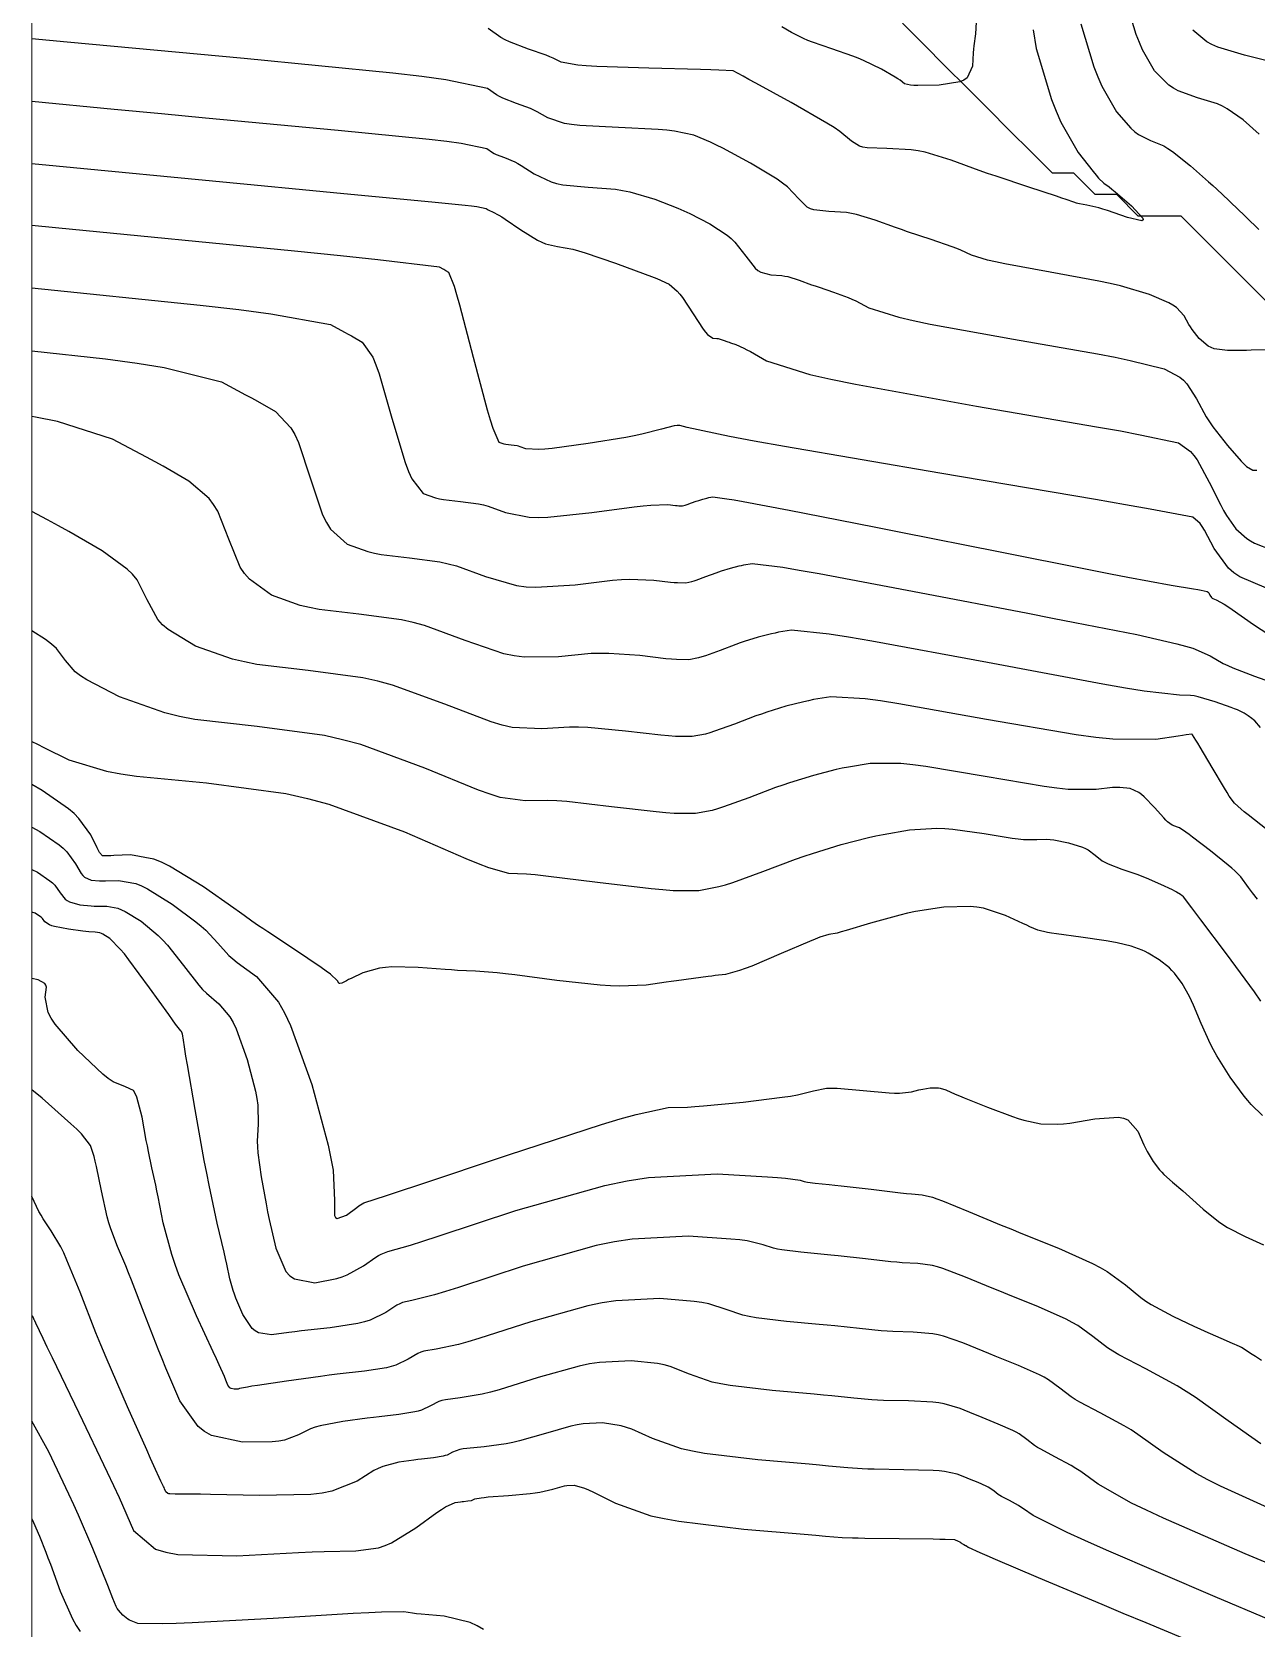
# Model space of a CAD drawing. Header units: metres. Extents: x 837117 to 838477, y 1189012 to 1191015.
# Drawn here: x 837476.5 to 837533.6, y 1189123.6 to 1189198 of the extents above; entities that cross this region are included whole.
import ezdxf

# ---------------------------------------------------------------- set-up
doc = ezdxf.new("R2010")
doc.units = ezdxf.units.M
doc.header["$LTSCALE"] = 0.3
doc.layers.add('COORD', color=7, linetype='Continuous', lineweight=20)
doc.layers.add('DRENAJE', color=5, linetype='Continuous', lineweight=25)
doc.layers.add('COTAS 10', color=1, linetype='Continuous')
doc.layers.add('COTAS INT', color=252, linetype='Continuous')

msp = doc.modelspace()

# ---------------------------------------------------------------- linework, layer by layer
at = {"layer": 'COORD'}
msp.add_lwpolyline([(837476.514, 1189013.872), (838476.514, 1189013.872), (838476.514, 1191013.872), (837476.514, 1191013.872)], close=True, dxfattribs=at)
at = {"layer": 'COTAS 10'}
for points, elevation in [([(837520.552, 1189198.463), (837520.513, 1189197.924), (837520.441, 1189197.37), (837520.426, 1189197.207), (837520.413, 1189197.041), (837520.383, 1189196.411), (837520.132, 1189195.877), (837519.981, 1189195.772), (837519.793, 1189195.685), (837518.818, 1189195.527), (837517.835, 1189195.515), (837517.643, 1189195.521), (837517.485, 1189195.53), (837517.202, 1189195.599), (837517.003, 1189195.76), (837516.898, 1189195.827), (837516.77, 1189195.905), (837516.129, 1189196.271), (837515.299, 1189196.681), (837515.052, 1189196.786), (837514.799, 1189196.888), (837513.823, 1189197.227), (837512.912, 1189197.537), (837512.699, 1189197.62), (837512.504, 1189197.702), (837511.938, 1189197.99), (837511.492, 1189198.247)], 1580), ([(837534.091, 1189172.067), (837532.846, 1189172.595), (837532.567, 1189172.786), (837532.317, 1189172.995), (837531.649, 1189173.913), (837531.204, 1189174.772), (837531.093, 1189174.945), (837530.989, 1189175.09), (837530.657, 1189175.38), (837528.667, 1189175.76), (837527.518, 1189175.962), (837526.108, 1189176.206), (837518.855, 1189177.436), (837511.605, 1189178.678), (837510.197, 1189178.929), (837509.05, 1189179.14), (837507.075, 1189179.567), (837506.723, 1189179.655), (837506.599, 1189179.653), (837506.463, 1189179.638), (837505.88, 1189179.488), (837504.955, 1189179.246), (837504.605, 1189179.173), (837504.213, 1189179.099), (837502.458, 1189178.811), (837500.781, 1189178.589), (837500.439, 1189178.557), (837500.15, 1189178.537), (837499.547, 1189178.57), (837499.286, 1189178.666), (837499.212, 1189178.686), (837499.137, 1189178.703), (837498.863, 1189178.74), (837498.608, 1189178.769), (837498.545, 1189178.781), (837498.486, 1189178.795), (837498.301, 1189178.861), (837498.02, 1189179.515), (837497.9, 1189179.901), (837497.762, 1189180.375), (837497.113, 1189182.824), (837496.47, 1189185.275), (837496.335, 1189185.749), (837496.22, 1189186.135), (837495.962, 1189186.792), (837495.813, 1189186.877), (837495.766, 1189186.903), (837495.717, 1189186.93), (837495.52, 1189187.034), (837492.643, 1189187.384), (837490.905, 1189187.566), (837488.759, 1189187.785), (837477.607, 1189188.882), (837476.514, 1189188.992)], 1590), ([(837533.663, 1189157.559), (837533.44, 1189157.857), (837533.255, 1189158.106), (837532.9, 1189158.596), (837532.615, 1189158.885), (837532.475, 1189159.007), (837532.307, 1189159.148), (837531.479, 1189159.808), (837530.646, 1189160.446), (837530.476, 1189160.574), (837530.332, 1189160.68), (837530.029, 1189160.883), (837529.896, 1189160.942), (837529.859, 1189160.957), (837529.822, 1189160.971), (837529.686, 1189161.018), (837529.478, 1189161.171), (837529.394, 1189161.251), (837529.3, 1189161.349), (837528.865, 1189161.839), (837528.382, 1189162.339), (837528.257, 1189162.443), (837528.136, 1189162.531), (837527.729, 1189162.724), (837527.255, 1189162.773), (837527.092, 1189162.771), (837526.914, 1189162.762), (837526.154, 1189162.672), (837524.842, 1189162.684), (837524.316, 1189162.74), (837523.72, 1189162.818), (837520.977, 1189163.286), (837518.205, 1189163.754), (837517.59, 1189163.832), (837517.04, 1189163.886), (837515.605, 1189163.896), (837514.589, 1189163.725), (837514.303, 1189163.667), (837514.016, 1189163.603), (837512.963, 1189163.334), (837511.852, 1189162.991), (837511.528, 1189162.881), (837511.197, 1189162.765), (837509.942, 1189162.291), (837508.77, 1189161.864), (837508.491, 1189161.777), (837508.232, 1189161.703), (837507.46, 1189161.55), (837506.469, 1189161.561), (837506.071, 1189161.59), (837505.62, 1189161.631), (837503.546, 1189161.875), (837501.454, 1189162.11), (837500.992, 1189162.145), (837500.58, 1189162.167), (837499.518, 1189162.142), (837498.355, 1189162.31), (837497.88, 1189162.455), (837497.338, 1189162.643), (837494.831, 1189163.675), (837491.845, 1189164.769), (837491.002, 1189164.996), (837490.152, 1189165.189), (837487.024, 1189165.609), (837484.108, 1189165.946), (837483.391, 1189166.086), (837482.714, 1189166.246), (837480.599, 1189166.994), (837479.082, 1189167.791), (837478.783, 1189167.982), (837478.536, 1189168.16), (837478.08, 1189168.697), (837477.653, 1189169.26), (837477.425, 1189169.455), (837477.149, 1189169.667), (837476.514, 1189170.08)], 1600), ([(837533.821, 1189132.147), (837532.306, 1189133.222), (837530.756, 1189134.329), (837530.336, 1189134.6), (837529.921, 1189134.856), (837528.459, 1189135.649), (837527.207, 1189136.302), (837526.925, 1189136.469), (837526.67, 1189136.63), (837525.985, 1189137.16), (837525.291, 1189137.67), (837525.031, 1189137.819), (837524.742, 1189137.97), (837523.451, 1189138.544), (837522.029, 1189139.119), (837521.657, 1189139.271), (837521.293, 1189139.42), (837520.057, 1189139.932), (837518.999, 1189140.328), (837518.748, 1189140.405), (837518.514, 1189140.466), (837517.822, 1189140.567), (837517.099, 1189140.602), (837516.845, 1189140.623), (837516.569, 1189140.648), (837515.381, 1189140.777), (837514.107, 1189140.922), (837513.776, 1189140.957), (837513.455, 1189140.99), (837512.374, 1189141.091), (837511.486, 1189141.198), (837511.286, 1189141.235), (837511.105, 1189141.274), (837510.621, 1189141.443), (837509.87, 1189141.62), (837509.522, 1189141.664), (837509.113, 1189141.707), (837507.132, 1189141.843), (837504.504, 1189141.703), (837503.688, 1189141.571), (837502.834, 1189141.399), (837499.43, 1189140.44), (837496.411, 1189139.451), (837495.799, 1189139.26), (837495.284, 1189139.105), (837494.236, 1189138.844), (837493.796, 1189138.742), (837493.666, 1189138.686), (837493.531, 1189138.62), (837493.013, 1189138.282), (837492.284, 1189137.92), (837492.016, 1189137.838), (837491.72, 1189137.763), (837490.415, 1189137.559), (837489.089, 1189137.418), (837488.779, 1189137.383), (837488.495, 1189137.349), (837487.679, 1189137.244), (837487.079, 1189137.33), (837486.931, 1189137.418), (837486.791, 1189137.534), (837486.353, 1189138.183), (837486.025, 1189138.943), (837485.954, 1189139.129), (837485.893, 1189139.303), (837485.744, 1189139.844), (837485.6, 1189140.529), (837485.54, 1189140.795), (837485.473, 1189141.094), (837485.16, 1189142.449), (837484.778, 1189144.218), (837484.666, 1189144.778), (837484.553, 1189145.368), (837484.122, 1189147.752), (837483.764, 1189149.835), (837483.697, 1189150.236), (837483.643, 1189150.561), (837483.56, 1189151.098), (837483.559, 1189151.148), (837483.557, 1189151.166), (837483.553, 1189151.185), (837483.531, 1189151.269), (837483.502, 1189151.35), (837483.494, 1189151.367), (837483.486, 1189151.381), (837483.456, 1189151.416), (837483.214, 1189151.737), (837483.073, 1189151.933), (837482.898, 1189152.174), (837481.999, 1189153.432), (837481.038, 1189154.734), (837480.825, 1189155.003), (837480.635, 1189155.232), (837480.14, 1189155.732), (837479.827, 1189155.925), (837479.751, 1189155.961), (837479.68, 1189155.989), (837479.465, 1189156.029), (837479.161, 1189156.043), (837479.035, 1189156.056), (837478.891, 1189156.073), (837478.217, 1189156.164), (837477.566, 1189156.286), (837477.436, 1189156.322), (837477.328, 1189156.359), (837477.119, 1189156.501), (837477.009, 1189156.654), (837476.963, 1189156.698), (837476.911, 1189156.742), (837476.67, 1189156.91), (837476.514, 1189156.958)], 1610), ([(837497.576, 1189123.489), (837497.271, 1189123.668), (837496.955, 1189123.818), (837495.732, 1189124.114), (837494.662, 1189124.208), (837494.443, 1189124.231), (837494.256, 1189124.251), (837493.86, 1189124.312), (837492.815, 1189124.296), (837492.22, 1189124.269), (837491.492, 1189124.232), (837487.757, 1189124.014), (837483.992, 1189123.805), (837483.244, 1189123.774), (837482.624, 1189123.753), (837481.453, 1189123.774), (837481.139, 1189123.89), (837481.061, 1189123.929), (837480.986, 1189123.972), (837480.747, 1189124.155), (837480.545, 1189124.399), (837480.494, 1189124.48), (837480.444, 1189124.568), (837480.282, 1189124.936), (837480.049, 1189125.542), (837479.955, 1189125.779), (837479.847, 1189126.047), (837479.351, 1189127.267), (837478.683, 1189128.823), (837478.467, 1189129.303), (837478.238, 1189129.803), (837477.297, 1189131.788), (837476.514, 1189133.217)], 1620)]:
    msp.add_lwpolyline(points, dxfattribs=dict(at, elevation=elevation))
at = {"layer": 'COTAS INT'}
for points, elevation in [([(837533.745, 1189193.242), (837533.006, 1189193.907), (837532.263, 1189194.431), (837532.037, 1189194.549), (837531.801, 1189194.656), (837530.875, 1189194.945), (837529.969, 1189195.266), (837529.746, 1189195.393), (837529.535, 1189195.536), (837528.874, 1189196.192), (837528.311, 1189197.172), (837528.163, 1189197.519), (837528.017, 1189197.9), (837527.519, 1189199.548)], 1586), ([(837523.201, 1189198.106), (837523.349, 1189197.247), (837524.07, 1189194.863), (837524.28, 1189194.313), (837524.495, 1189193.81), (837525.308, 1189192.394), (837526.003, 1189191.502), (837526.143, 1189191.33), (837526.261, 1189191.19), (837526.498, 1189190.959), (837526.75, 1189190.785), (837526.877, 1189190.682), (837527.03, 1189190.556), (837527.788, 1189189.903), (837528.321, 1189189.328), (837528.332, 1189189.251), (837528.283, 1189189.21), (837527.612, 1189189.358), (837526.678, 1189189.678), (837526.463, 1189189.745), (837526.267, 1189189.803), (837525.717, 1189189.935), (837525.364, 1189189.999), (837525.292, 1189190.014), (837525.231, 1189190.028), (837525.104, 1189190.067), (837524.749, 1189190.195), (837524.544, 1189190.264), (837524.293, 1189190.347), (837523.002, 1189190.771), (837521.479, 1189191.28), (837521.082, 1189191.417), (837520.695, 1189191.553), (837519.389, 1189192.031), (837518.177, 1189192.4), (837517.85, 1189192.467), (837517.526, 1189192.52), (837516.389, 1189192.583), (837515.459, 1189192.613), (837515.266, 1189192.644), (837515.102, 1189192.685), (837514.74, 1189192.916), (837514.199, 1189193.373), (837513.921, 1189193.556), (837513.588, 1189193.764), (837511.924, 1189194.72), (837510.276, 1189195.626), (837509.953, 1189195.802), (837509.688, 1189195.945), (837509.213, 1189196.193), (837508.552, 1189196.234), (837508.17, 1189196.247), (837507.701, 1189196.262), (837505.289, 1189196.322), (837502.852, 1189196.406), (837502.368, 1189196.435), (837501.966, 1189196.468), (837501.201, 1189196.607), (837500.828, 1189196.796), (837500.673, 1189196.858), (837500.495, 1189196.926), (837499.667, 1189197.209), (837498.787, 1189197.548), (837498.577, 1189197.651), (837498.382, 1189197.758), (837497.798, 1189198.176)], 1582), ([(837525.434, 1189198.397), (837526.044, 1189196.381), (837526.221, 1189195.916), (837526.403, 1189195.491), (837527.091, 1189194.293), (837527.769, 1189193.519), (837527.944, 1189193.361), (837528.115, 1189193.228), (837528.686, 1189192.952), (837529.299, 1189192.7), (837529.496, 1189192.582), (837529.704, 1189192.443), (837530.551, 1189191.77), (837531.387, 1189191.029), (837531.587, 1189190.849), (837531.773, 1189190.679), (837532.334, 1189190.153), (837532.836, 1189189.668), (837532.985, 1189189.523), (837533.138, 1189189.374), (837533.73, 1189188.798)], 1584), ([(837534.303, 1189196.612), (837533.064, 1189196.938), (837531.823, 1189197.303), (837531.547, 1189197.424), (837531.301, 1189197.553), (837530.656, 1189198.092)], 1588), ([(837534.166, 1189183.193), (837533.374, 1189183.164), (837533.165, 1189183.159), (837532.961, 1189183.155), (837532.264, 1189183.148), (837531.656, 1189183.235), (837531.509, 1189183.289), (837531.371, 1189183.356), (837530.946, 1189183.707), (837530.617, 1189184.136), (837530.538, 1189184.251), (837530.465, 1189184.366), (837530.247, 1189184.769), (837529.889, 1189185.163), (837529.728, 1189185.271), (837529.54, 1189185.379), (837528.639, 1189185.768), (837527.274, 1189186.163), (837526.793, 1189186.275), (837526.268, 1189186.389), (837524.001, 1189186.81), (837521.882, 1189187.193), (837521.45, 1189187.283), (837521.085, 1189187.366), (837520.325, 1189187.604), (837519.84, 1189187.831), (837519.649, 1189187.907), (837519.433, 1189187.988), (837518.447, 1189188.326), (837517.35, 1189188.692), (837517.064, 1189188.791), (837516.786, 1189188.889), (837515.845, 1189189.233), (837514.972, 1189189.499), (837514.737, 1189189.548), (837514.504, 1189189.586), (837513.685, 1189189.631), (837512.981, 1189189.708), (837512.821, 1189189.766), (837512.676, 1189189.839), (837512.277, 1189190.233), (837511.749, 1189190.79), (837511.523, 1189190.966), (837511.262, 1189191.151), (837510.029, 1189191.895), (837508.736, 1189192.586), (837508.437, 1189192.737), (837508.163, 1189192.87), (837507.385, 1189193.206), (837506.474, 1189193.393), (837506.116, 1189193.433), (837505.712, 1189193.468), (837503.868, 1189193.549), (837502.059, 1189193.648), (837501.676, 1189193.693), (837501.344, 1189193.745), (837500.57, 1189194.001), (837500.078, 1189194.292), (837499.924, 1189194.367), (837499.762, 1189194.439), (837499.111, 1189194.681), (837498.477, 1189194.925), (837498.326, 1189194.999), (837498.186, 1189195.076), (837497.765, 1189195.377), (837495.811, 1189195.786), (837494.704, 1189195.931), (837493.351, 1189196.09), (837486.418, 1189196.779), (837478.163, 1189197.54), (837476.514, 1189197.695)], 1584), ([(837476.514, 1189194.784), (837480.356, 1189194.415), (837482.556, 1189194.205), (837484.609, 1189194.011), (837490.792, 1189193.436), (837495.032, 1189193.014), (837495.86, 1189192.917), (837496.537, 1189192.828), (837497.732, 1189192.578), (837497.989, 1189192.394), (837498.075, 1189192.347), (837498.168, 1189192.302), (837498.555, 1189192.152), (837499.029, 1189191.952), (837499.175, 1189191.875), (837499.329, 1189191.788), (837499.939, 1189191.395), (837500.722, 1189191.023), (837500.984, 1189190.95), (837501.266, 1189190.889), (837502.448, 1189190.777), (837503.722, 1189190.674), (837504.062, 1189190.619), (837504.397, 1189190.553), (837505.558, 1189190.219), (837506.638, 1189189.795), (837506.921, 1189189.671), (837507.196, 1189189.546), (837508.134, 1189189.07), (837508.935, 1189188.537), (837509.124, 1189188.376), (837509.299, 1189188.208), (837509.814, 1189187.55), (837510.25, 1189186.993), (837510.375, 1189186.887), (837510.503, 1189186.804), (837510.98, 1189186.679), (837511.481, 1189186.651), (837511.623, 1189186.628), (837511.767, 1189186.599), (837512.302, 1189186.436), (837512.877, 1189186.225), (837513.047, 1189186.166), (837513.222, 1189186.105), (837513.893, 1189185.881), (837514.573, 1189185.628), (837514.754, 1189185.55), (837514.932, 1189185.468), (837515.545, 1189185.14), (837516.939, 1189184.703), (837517.608, 1189184.552), (837518.401, 1189184.388), (837522.286, 1189183.686), (837526.215, 1189182.995), (837527.035, 1189182.838), (837527.738, 1189182.695), (837529.312, 1189182.305), (837530.041, 1189181.911), (837530.213, 1189181.765), (837530.371, 1189181.605), (837530.832, 1189180.895), (837531.281, 1189180.067), (837531.431, 1189179.832), (837531.592, 1189179.594), (837532.269, 1189178.715), (837532.906, 1189177.994), (837533.043, 1189177.857), (837533.162, 1189177.746), (837533.449, 1189177.57), (837533.632, 1189177.572)], 1586), ([(837476.514, 1189191.884), (837486.88, 1189190.883), (837489.136, 1189190.666), (837491.054, 1189190.482), (837495.165, 1189190.092), (837496.713, 1189189.939), (837497.015, 1189189.903), (837497.263, 1189189.871), (837497.699, 1189189.779), (837497.793, 1189189.712), (837497.824, 1189189.695), (837497.858, 1189189.678), (837498, 1189189.624), (837498.296, 1189189.465), (837498.427, 1189189.383), (837498.579, 1189189.284), (837499.308, 1189188.789), (837500.099, 1189188.301), (837500.292, 1189188.207), (837500.472, 1189188.131), (837501.027, 1189188.004), (837501.733, 1189187.879), (837502.008, 1189187.804), (837502.319, 1189187.712), (837503.731, 1189187.232), (837505.113, 1189186.72), (837505.404, 1189186.606), (837505.657, 1189186.505), (837506.24, 1189186.245), (837506.608, 1189185.924), (837506.725, 1189185.786), (837506.849, 1189185.625), (837507.351, 1189184.868), (837507.824, 1189184.146), (837507.93, 1189184.009), (837508.025, 1189183.899), (837508.275, 1189183.727), (837508.458, 1189183.717), (837508.51, 1189183.709), (837508.563, 1189183.698), (837508.758, 1189183.638), (837508.968, 1189183.562), (837509.03, 1189183.54), (837509.094, 1189183.518), (837509.339, 1189183.436), (837509.713, 1189183.269), (837509.859, 1189183.193), (837510.023, 1189183.104), (837510.766, 1189182.677), (837512.793, 1189182.041), (837513.767, 1189181.822), (837514.919, 1189181.583), (837520.57, 1189180.561), (837526.161, 1189179.6), (837527.276, 1189179.4), (837528.203, 1189179.228), (837529.984, 1189178.843), (837530.542, 1189178.442), (837530.697, 1189178.26), (837530.853, 1189178.047), (837531.418, 1189177.02), (837531.954, 1189175.938), (837532.092, 1189175.689), (837532.224, 1189175.463), (837532.664, 1189174.831), (837533.167, 1189174.384), (837533.34, 1189174.275), (837533.528, 1189174.172), (837534.328, 1189173.853)], 1588), ([(837476.514, 1189186.083), (837484.353, 1189185.274), (837486.166, 1189185.061), (837487.662, 1189184.87), (837490.436, 1189184.36), (837491.098, 1189184.011), (837491.263, 1189183.922), (837491.42, 1189183.835), (837491.92, 1189183.548), (837492.406, 1189182.841), (837492.553, 1189182.49), (837492.706, 1189182.072), (837493.306, 1189179.999), (837493.917, 1189177.932), (837494.076, 1189177.517), (837494.232, 1189177.17), (837494.76, 1189176.487), (837495.332, 1189176.285), (837495.514, 1189176.242), (837495.708, 1189176.204), (837496.496, 1189176.113), (837497.34, 1189176), (837497.57, 1189175.948), (837497.798, 1189175.887), (837498.604, 1189175.591), (837499.704, 1189175.376), (837500.116, 1189175.365), (837500.576, 1189175.375), (837502.625, 1189175.59), (837504.601, 1189175.863), (837505.015, 1189175.91), (837505.37, 1189175.945), (837506.169, 1189175.97), (837506.529, 1189175.928), (837506.607, 1189175.921), (837506.676, 1189175.916), (837506.849, 1189175.914), (837506.982, 1189175.94), (837507.027, 1189175.953), (837507.076, 1189175.968), (837507.279, 1189176.042), (837507.497, 1189176.125), (837507.554, 1189176.145), (837507.611, 1189176.164), (837507.803, 1189176.223), (837507.986, 1189176.27), (837508.036, 1189176.281), (837508.086, 1189176.291), (837508.262, 1189176.321), (837508.915, 1189176.241), (837509.265, 1189176.183), (837509.689, 1189176.109), (837511.829, 1189175.709), (837514.919, 1189175.106), (837515.941, 1189174.904), (837517.035, 1189174.687), (837521.587, 1189173.776), (837525.878, 1189172.921), (837526.807, 1189172.739), (837527.625, 1189172.581), (837529.642, 1189172.21), (837530.683, 1189172.033), (837530.885, 1189171.999), (837531.049, 1189171.97), (837531.329, 1189171.917), (837531.369, 1189171.883), (837531.381, 1189171.866), (837531.394, 1189171.845), (837531.447, 1189171.743), (837531.527, 1189171.634), (837531.556, 1189171.609), (837531.59, 1189171.586), (837531.738, 1189171.523), (837532.108, 1189171.319), (837532.281, 1189171.207), (837532.485, 1189171.071), (837533.477, 1189170.38), (837534.606, 1189169.639)], 1592), ([(837476.514, 1189183.142), (837479.948, 1189182.762), (837481.426, 1189182.556), (837482.681, 1189182.356), (837485.353, 1189181.687), (837486.479, 1189181.093), (837486.76, 1189180.94), (837487.027, 1189180.793), (837487.879, 1189180.304), (837488.591, 1189179.548), (837488.771, 1189179.231), (837488.943, 1189178.869), (837489.5, 1189177.173), (837490.072, 1189175.489), (837490.253, 1189175.133), (837490.445, 1189174.826), (837491.22, 1189174.114), (837492.177, 1189173.776), (837492.484, 1189173.703), (837492.808, 1189173.64), (837494.128, 1189173.487), (837495.543, 1189173.297), (837495.928, 1189173.21), (837496.31, 1189173.107), (837497.661, 1189172.612), (837499.112, 1189172.192), (837499.557, 1189172.137), (837500.02, 1189172.109), (837501.848, 1189172.228), (837503.596, 1189172.439), (837504.009, 1189172.469), (837504.391, 1189172.486), (837505.513, 1189172.446), (837506.302, 1189172.354), (837506.473, 1189172.338), (837506.625, 1189172.327), (837507.002, 1189172.323), (837507.295, 1189172.381), (837507.393, 1189172.409), (837507.499, 1189172.442), (837507.945, 1189172.605), (837508.422, 1189172.785), (837508.548, 1189172.829), (837508.671, 1189172.871), (837509.093, 1189173.001), (837509.494, 1189173.103), (837509.603, 1189173.127), (837509.711, 1189173.15), (837510.098, 1189173.214), (837511.528, 1189173.041), (837512.295, 1189172.913), (837513.223, 1189172.75), (837517.911, 1189171.873), (837522.956, 1189170.9), (837524.108, 1189170.676), (837525.154, 1189170.472), (837528.048, 1189169.9), (837529.911, 1189169.478), (837530.307, 1189169.369), (837530.651, 1189169.263), (837531.461, 1189168.907), (837532.066, 1189168.559), (837532.281, 1189168.458), (837532.517, 1189168.356), (837533.538, 1189167.968), (837534.541, 1189167.6)], 1594), ([(837533.813, 1189165.568), (837533.54, 1189165.886), (837533.344, 1189166.032), (837533.291, 1189166.071), (837533.238, 1189166.108), (837533.053, 1189166.232), (837532.734, 1189166.386), (837532.597, 1189166.442), (837532.44, 1189166.503), (837531.698, 1189166.771), (837530.907, 1189167.002), (837530.718, 1189167.04), (837530.544, 1189167.067), (837530.025, 1189167.072), (837528.39, 1189167.265), (837527.513, 1189167.41), (837526.451, 1189167.596), (837521.08, 1189168.598), (837515.678, 1189169.599), (837514.597, 1189169.783), (837513.695, 1189169.926), (837511.934, 1189170.108), (837511.337, 1189170.008), (837511.17, 1189169.974), (837511.001, 1189169.937), (837510.383, 1189169.779), (837509.731, 1189169.578), (837509.541, 1189169.513), (837509.347, 1189169.445), (837508.611, 1189169.167), (837507.923, 1189168.916), (837507.759, 1189168.865), (837507.607, 1189168.822), (837507.155, 1189168.732), (837506.573, 1189168.738), (837506.339, 1189168.755), (837506.075, 1189168.779), (837504.857, 1189168.922), (837503.412, 1189169.027), (837503.003, 1189169.028), (837502.591, 1189169.015), (837501.072, 1189168.866), (837499.465, 1189168.843), (837498.998, 1189168.91), (837498.521, 1189169.009), (837496.717, 1189169.633), (837494.821, 1189170.328), (837494.286, 1189170.472), (837493.746, 1189170.594), (837491.76, 1189170.861), (837489.908, 1189171.075), (837489.453, 1189171.164), (837489.023, 1189171.266), (837487.68, 1189171.741), (837486.657, 1189172.481), (837486.43, 1189172.749), (837486.226, 1189173.046), (837485.693, 1189174.348), (837485.18, 1189175.666), (837484.989, 1189175.973), (837484.777, 1189176.254), (837483.837, 1189177.061), (837482.634, 1189177.751), (837482.257, 1189177.959), (837481.86, 1189178.175), (837480.269, 1189179.014), (837477.7, 1189179.843), (837476.686, 1189180.051), (837476.514, 1189180.081)], 1596), ([(837534.124, 1189160.795), (837533.236, 1189161.492), (837533.056, 1189161.637), (837532.903, 1189161.761), (837532.59, 1189162.034), (837532.353, 1189162.373), (837532.248, 1189162.538), (837532.127, 1189162.735), (837531.549, 1189163.703), (837530.993, 1189164.648), (837530.885, 1189164.831), (837530.796, 1189164.979), (837530.645, 1189165.228), (837530.626, 1189165.249), (837530.621, 1189165.253), (837530.617, 1189165.257), (837530.604, 1189165.264), (837530.34, 1189165.226), (837530.178, 1189165.201), (837529.977, 1189165.17), (837528.93, 1189165.005), (837526.927, 1189165.024), (837526.125, 1189165.108), (837525.214, 1189165.227), (837521.029, 1189165.942), (837516.942, 1189166.677), (837516.093, 1189166.807), (837515.368, 1189166.906), (837513.769, 1189167.002), (837512.963, 1189166.867), (837512.736, 1189166.82), (837512.508, 1189166.77), (837511.673, 1189166.557), (837510.791, 1189166.284), (837510.534, 1189166.197), (837510.272, 1189166.105), (837509.276, 1189165.729), (837508.347, 1189165.39), (837508.125, 1189165.321), (837507.92, 1189165.262), (837507.307, 1189165.141), (837506.521, 1189165.149), (837506.205, 1189165.173), (837505.847, 1189165.205), (837504.201, 1189165.399), (837502.433, 1189165.568), (837501.997, 1189165.586), (837501.586, 1189165.591), (837500.295, 1189165.504), (837498.91, 1189165.576), (837498.439, 1189165.683), (837497.93, 1189165.826), (837495.774, 1189166.654), (837493.333, 1189167.549), (837492.644, 1189167.734), (837491.949, 1189167.892), (837489.392, 1189168.235), (837487.008, 1189168.51), (837486.422, 1189168.625), (837485.869, 1189168.756), (837484.139, 1189169.367), (837482.87, 1189170.136), (837482.606, 1189170.365), (837482.381, 1189170.603), (837481.886, 1189171.522), (837481.416, 1189172.463), (837481.207, 1189172.714), (837480.963, 1189172.961), (837479.795, 1189173.817), (837478.241, 1189174.709), (837477.753, 1189174.978), (837477.241, 1189175.256), (837476.514, 1189175.64)], 1598), ([(837476.514, 1189164.923), (837476.778, 1189164.784), (837477.062, 1189164.637), (837478.23, 1189164.065), (837479.994, 1189163.531), (837480.654, 1189163.408), (837481.387, 1189163.296), (837484.656, 1189162.983), (837488.355, 1189162.486), (837489.36, 1189162.258), (837490.357, 1189161.99), (837493.888, 1189160.697), (837496.747, 1189159.46), (837497.321, 1189159.228), (837497.8, 1189159.044), (837498.741, 1189158.78), (837499.575, 1189158.744), (837499.986, 1189158.704), (837500.475, 1189158.651), (837502.89, 1189158.351), (837505.393, 1189158.057), (837505.937, 1189158.008), (837506.417, 1189157.972), (837507.613, 1189157.959), (837508.545, 1189158.144), (837508.857, 1189158.232), (837509.194, 1189158.338), (837510.608, 1189158.853), (837512.122, 1189159.425), (837512.521, 1189159.566), (837512.912, 1189159.698), (837514.252, 1189160.112), (837515.523, 1189160.437), (837515.87, 1189160.513), (837516.214, 1189160.584), (837517.441, 1189160.789), (837518.713, 1189160.867), (837519.086, 1189160.856), (837519.469, 1189160.832), (837520.926, 1189160.63), (837522.225, 1189160.408), (837522.508, 1189160.371), (837522.757, 1189160.345), (837523.378, 1189160.339), (837523.85, 1189160.355), (837524.005, 1189160.341), (837524.17, 1189160.321), (837524.855, 1189160.185), (837525.504, 1189159.984), (837525.648, 1189159.923), (837525.775, 1189159.859), (837526.102, 1189159.611), (837526.43, 1189159.351), (837526.558, 1189159.28), (837526.701, 1189159.21), (837527.351, 1189158.965), (837528.085, 1189158.71), (837528.281, 1189158.635), (837528.474, 1189158.558), (837529.144, 1189158.263), (837529.683, 1189158.005), (837529.792, 1189157.951), (837529.885, 1189157.904), (837530.078, 1189157.799), (837530.156, 1189157.736), (837530.175, 1189157.717), (837530.194, 1189157.696), (837530.257, 1189157.612), (837530.591, 1189157.159), (837530.781, 1189156.905), (837531.014, 1189156.595), (837532.208, 1189155.014), (837533.512, 1189153.239), (837533.814, 1189152.807)], 1602), ([(837533.91, 1189147.462), (837533.377, 1189147.985), (837533.215, 1189148.171), (837533.048, 1189148.375), (837532.394, 1189149.264), (837531.766, 1189150.258), (837531.615, 1189150.529), (837531.473, 1189150.798), (837531.042, 1189151.755), (837530.683, 1189152.617), (837530.587, 1189152.826), (837530.492, 1189153.022), (837530.158, 1189153.623), (837529.795, 1189154.109), (837529.681, 1189154.232), (837529.561, 1189154.35), (837529.081, 1189154.734), (837528.568, 1189155.047), (837528.427, 1189155.119), (837528.287, 1189155.186), (837527.786, 1189155.376), (837527.123, 1189155.531), (837526.88, 1189155.575), (837526.612, 1189155.619), (837525.431, 1189155.785), (837524.303, 1189155.938), (837524.069, 1189155.975), (837523.869, 1189156.01), (837523.426, 1189156.115), (837523.06, 1189156.276), (837522.907, 1189156.345), (837522.732, 1189156.425), (837521.917, 1189156.806), (837520.892, 1189157.139), (837520.585, 1189157.19), (837520.267, 1189157.222), (837519.037, 1189157.189), (837517.724, 1189156.982), (837517.355, 1189156.906), (837516.984, 1189156.82), (837515.622, 1189156.442), (837514.488, 1189156.097), (837514.259, 1189156.033), (837514.068, 1189155.982), (837513.686, 1189155.91), (837513.259, 1189155.784), (837513.039, 1189155.699), (837512.775, 1189155.591), (837511.455, 1189155.021), (837510.08, 1189154.438), (837509.782, 1189154.323), (837509.519, 1189154.228), (837508.867, 1189154.052), (837508.382, 1189153.996), (837508.225, 1189153.976), (837508.057, 1189153.955), (837507.368, 1189153.863), (837506.568, 1189153.753), (837506.332, 1189153.719), (837506.088, 1189153.685), (837505.153, 1189153.551), (837503.921, 1189153.499), (837503.49, 1189153.517), (837503.02, 1189153.548), (837501, 1189153.773), (837499.032, 1189154.031), (837498.596, 1189154.082), (837498.207, 1189154.124), (837497.195, 1189154.202), (837496.357, 1189154.241), (837496.078, 1189154.257), (837495.779, 1189154.277), (837494.529, 1189154.369), (837493.291, 1189154.397), (837492.999, 1189154.376), (837492.73, 1189154.343), (837491.939, 1189154.118), (837491.397, 1189153.861), (837491.284, 1189153.806), (837491.187, 1189153.759), (837490.969, 1189153.648), (837490.87, 1189153.625), (837490.848, 1189153.633), (837490.827, 1189153.646), (837490.771, 1189153.746), (837490.437, 1189154.056), (837490.241, 1189154.203), (837490, 1189154.375), (837488.756, 1189155.215), (837487.516, 1189156.033), (837487.278, 1189156.191), (837487.086, 1189156.32), (837486.77, 1189156.538), (837486.414, 1189156.798), (837486.196, 1189156.953), (837485.927, 1189157.144), (837484.521, 1189158.133), (837482.936, 1189159.107), (837482.554, 1189159.289), (837482.196, 1189159.432), (837481.105, 1189159.632), (837480.34, 1189159.594), (837480.186, 1189159.588), (837480.058, 1189159.584), (837479.807, 1189159.584), (837479.671, 1189159.741), (837479.615, 1189159.835), (837479.553, 1189159.952), (837479.262, 1189160.557), (837478.706, 1189161.33), (837478.477, 1189161.553), (837478.214, 1189161.779), (837476.993, 1189162.628), (837476.514, 1189162.904)], 1604), ([(837476.514, 1189160.92), (837476.885, 1189160.722), (837477.78, 1189160.1), (837477.972, 1189159.934), (837478.141, 1189159.771), (837478.547, 1189159.205), (837478.811, 1189158.754), (837478.889, 1189158.664), (837478.969, 1189158.589), (837479.277, 1189158.444), (837479.669, 1189158.413), (837479.803, 1189158.411), (837479.947, 1189158.41), (837480.558, 1189158.431), (837481.357, 1189158.285), (837481.62, 1189158.18), (837481.9, 1189158.047), (837483.061, 1189157.333), (837484.163, 1189156.507), (837484.406, 1189156.303), (837484.622, 1189156.11), (837485.18, 1189155.503), (837485.69, 1189154.938), (837485.876, 1189154.772), (837486.082, 1189154.601), (837486.989, 1189153.949), (837488.014, 1189152.762), (837488.294, 1189152.254), (837488.572, 1189151.669), (837489.566, 1189148.908), (837490.328, 1189146.09), (837490.46, 1189145.469), (837490.559, 1189144.917), (837490.632, 1189143.498), (837490.627, 1189142.806), (837490.676, 1189142.712), (837490.747, 1189142.66), (837491.186, 1189142.825), (837491.662, 1189143.181), (837491.757, 1189143.249), (837491.835, 1189143.304), (837491.986, 1189143.393), (837493.049, 1189143.739), (837493.703, 1189143.956), (837494.514, 1189144.226), (837498.741, 1189145.638), (837503.075, 1189147.044), (837503.952, 1189147.309), (837504.689, 1189147.521), (837506.187, 1189147.841), (837507.08, 1189147.862), (837507.436, 1189147.885), (837507.84, 1189147.917), (837509.69, 1189148.098), (837511.505, 1189148.319), (837511.887, 1189148.377), (837512.216, 1189148.434), (837512.966, 1189148.625), (837513.57, 1189148.737), (837513.807, 1189148.744), (837514.073, 1189148.741), (837515.286, 1189148.641), (837516.487, 1189148.528), (837516.747, 1189148.516), (837516.974, 1189148.512), (837517.531, 1189148.567), (837517.876, 1189148.663), (837517.971, 1189148.685), (837518.064, 1189148.704), (837518.397, 1189148.757), (837518.71, 1189148.765), (837518.79, 1189148.757), (837518.868, 1189148.744), (837519.128, 1189148.66), (837519.575, 1189148.466), (837519.77, 1189148.385), (837519.997, 1189148.291), (837521.075, 1189147.853), (837522.237, 1189147.421), (837522.516, 1189147.331), (837522.778, 1189147.254), (837523.57, 1189147.085), (837524.366, 1189147.068), (837524.63, 1189147.088), (837524.912, 1189147.118), (837526.087, 1189147.313), (837527.184, 1189147.386), (837527.417, 1189147.339), (837527.619, 1189147.263), (837528.094, 1189146.746), (837528.369, 1189146.098), (837528.445, 1189145.94), (837528.522, 1189145.79), (837528.799, 1189145.327), (837529.107, 1189144.933), (837529.203, 1189144.828), (837529.304, 1189144.723), (837529.707, 1189144.359), (837530.189, 1189143.95), (837530.339, 1189143.818), (837530.497, 1189143.677), (837531.129, 1189143.101), (837531.845, 1189142.522), (837532.056, 1189142.38), (837532.272, 1189142.247), (837533.097, 1189141.831), (837533.953, 1189141.438)], 1606), ([(837476.514, 1189158.937), (837476.777, 1189158.816), (837477.346, 1189158.421), (837477.468, 1189158.316), (837477.575, 1189158.212), (837477.833, 1189157.853), (837478.07, 1189157.556), (837478.163, 1189157.493), (837478.268, 1189157.437), (837478.747, 1189157.304), (837479.28, 1189157.243), (837479.419, 1189157.233), (837479.554, 1189157.227), (837480.012, 1189157.23), (837480.519, 1189157.137), (837480.685, 1189157.07), (837480.863, 1189156.986), (837481.601, 1189156.533), (837482.399, 1189155.87), (837482.616, 1189155.653), (837482.83, 1189155.422), (837483.59, 1189154.468), (837484.294, 1189153.556), (837484.475, 1189153.352), (837484.648, 1189153.169), (837485.223, 1189152.682), (837485.75, 1189152.072), (837485.894, 1189151.81), (837486.037, 1189151.509), (837486.548, 1189150.088), (837486.935, 1189148.602), (837486.999, 1189148.259), (837487.046, 1189147.946), (837487.06, 1189147.063), (837487.018, 1189146.268), (837487.028, 1189146.009), (837487.048, 1189145.735), (837487.199, 1189144.605), (837487.434, 1189143.342), (837487.506, 1189142.983), (837487.582, 1189142.619), (837487.881, 1189141.274), (837488.356, 1189140.194), (837488.542, 1189139.998), (837488.752, 1189139.846), (837489.708, 1189139.669), (837490.731, 1189139.859), (837490.983, 1189139.939), (837491.222, 1189140.03), (837491.972, 1189140.457), (837492.549, 1189140.865), (837492.679, 1189140.944), (837492.796, 1189141.008), (837493.111, 1189141.118), (837494.167, 1189141.422), (837494.751, 1189141.608), (837495.462, 1189141.839), (837499.086, 1189143.039), (837503.231, 1189144.207), (837504.271, 1189144.417), (837505.265, 1189144.578), (837508.465, 1189144.748), (837510.822, 1189144.612), (837511.284, 1189144.58), (837511.663, 1189144.549), (837512.343, 1189144.459), (837512.536, 1189144.392), (837512.607, 1189144.376), (837512.687, 1189144.362), (837513.04, 1189144.319), (837513.687, 1189144.253), (837513.952, 1189144.224), (837514.253, 1189144.19), (837515.652, 1189144.026), (837517.016, 1189143.868), (837517.295, 1189143.838), (837517.533, 1189143.814), (837518.038, 1189143.774), (837518.506, 1189143.653), (837518.721, 1189143.577), (837518.972, 1189143.484), (837520.187, 1189142.994), (837521.716, 1189142.36), (837522.165, 1189142.176), (837522.626, 1189141.988), (837524.385, 1189141.277), (837525.981, 1189140.567), (837526.339, 1189140.38), (837526.661, 1189140.196), (837527.52, 1189139.565), (837528.235, 1189138.973), (837528.466, 1189138.815), (837528.712, 1189138.658), (837529.717, 1189138.113), (837530.73, 1189137.632), (837530.979, 1189137.516), (837531.215, 1189137.408), (837531.957, 1189137.082), (837532.491, 1189136.855), (837532.596, 1189136.81), (837532.682, 1189136.772), (837532.839, 1189136.701), (837532.878, 1189136.678), (837532.89, 1189136.672), (837532.903, 1189136.665), (837532.952, 1189136.641), (837533.349, 1189136.389), (837533.58, 1189136.239), (837533.864, 1189136.054)], 1608), ([(837534.511, 1189129.011), (837531.946, 1189130.175), (837531.352, 1189130.477), (837530.81, 1189130.769), (837529.274, 1189131.75), (837528.091, 1189132.595), (837527.771, 1189132.802), (837527.454, 1189132.997), (837526.338, 1189133.602), (837525.383, 1189134.1), (837525.168, 1189134.228), (837524.974, 1189134.35), (837524.451, 1189134.754), (837523.921, 1189135.144), (837523.723, 1189135.257), (837523.502, 1189135.373), (837522.517, 1189135.811), (837521.432, 1189136.249), (837521.148, 1189136.365), (837520.871, 1189136.479), (837519.928, 1189136.87), (837519.026, 1189137.173), (837518.774, 1189137.232), (837518.522, 1189137.28), (837517.607, 1189137.36), (837516.664, 1189137.391), (837516.395, 1189137.408), (837516.123, 1189137.428), (837515.111, 1189137.528), (837513.96, 1189137.655), (837513.6, 1189137.691), (837513.222, 1189137.727), (837511.708, 1189137.863), (837510.284, 1189138.034), (837509.964, 1189138.093), (837509.675, 1189138.156), (837508.898, 1189138.427), (837508.077, 1189138.69), (837507.76, 1189138.749), (837507.405, 1189138.801), (837505.798, 1189138.938), (837503.743, 1189138.829), (837503.105, 1189138.726), (837502.436, 1189138.591), (837499.774, 1189137.841), (837497.359, 1189137.064), (837496.846, 1189136.912), (837496.402, 1189136.788), (837495.361, 1189136.57), (837494.796, 1189136.475), (837494.652, 1189136.429), (837494.513, 1189136.375), (837494.054, 1189136.108), (837493.483, 1189135.824), (837493.274, 1189135.76), (837493.043, 1189135.702), (837492.022, 1189135.542), (837490.756, 1189135.398), (837490.37, 1189135.35), (837489.969, 1189135.298), (837488.393, 1189135.08), (837487.038, 1189134.88), (837486.775, 1189134.839), (837486.562, 1189134.804), (837486.201, 1189134.732), (837486.137, 1189134.708), (837486.111, 1189134.704), (837486.081, 1189134.7), (837485.943, 1189134.698), (837485.8, 1189134.73), (837485.767, 1189134.749), (837485.737, 1189134.771), (837485.654, 1189134.889), (837485.589, 1189135.04), (837485.553, 1189135.128), (837485.489, 1189135.295), (837485.25, 1189135.835), (837485.122, 1189136.114), (837484.968, 1189136.45), (837484.189, 1189138.132), (837483.371, 1189140.043), (837483.193, 1189140.523), (837483.036, 1189140.982), (837482.641, 1189142.461), (837482.403, 1189143.67), (837482.344, 1189143.958), (837482.288, 1189144.227), (837482.111, 1189145.028), (837481.946, 1189145.798), (837481.896, 1189146.047), (837481.846, 1189146.31), (837481.652, 1189147.388), (837481.41, 1189148.323), (837481.329, 1189148.496), (837481.243, 1189148.631), (837480.882, 1189148.812), (837480.297, 1189149.034), (837480.069, 1189149.196), (837479.813, 1189149.402), (837478.65, 1189150.506), (837477.597, 1189151.732), (837477.411, 1189152.014), (837477.269, 1189152.272), (837477.138, 1189152.996), (837477.187, 1189153.461), (837477.16, 1189153.554), (837477.115, 1189153.633), (837476.805, 1189153.794), (837476.514, 1189153.86)], 1612), ([(837536.854, 1189125.445), (837533.102, 1189127.017), (837529.287, 1189128.684), (837528.487, 1189129.057), (837527.799, 1189129.391), (837526.242, 1189130.278), (837525.426, 1189130.861), (837525.205, 1189131.003), (837524.987, 1189131.137), (837524.218, 1189131.555), (837523.559, 1189131.898), (837523.411, 1189131.986), (837523.277, 1189132.071), (837522.917, 1189132.349), (837522.551, 1189132.618), (837522.414, 1189132.696), (837522.262, 1189132.776), (837521.583, 1189133.078), (837520.835, 1189133.38), (837520.639, 1189133.46), (837520.448, 1189133.538), (837519.798, 1189133.808), (837519.052, 1189134.018), (837518.801, 1189134.059), (837518.53, 1189134.093), (837517.391, 1189134.153), (837516.23, 1189134.18), (837515.945, 1189134.192), (837515.677, 1189134.207), (837514.841, 1189134.28), (837513.814, 1189134.387), (837513.425, 1189134.424), (837512.99, 1189134.464), (837511.041, 1189134.635), (837509.083, 1189134.87), (837508.642, 1189134.951), (837508.244, 1189135.038), (837507.176, 1189135.411), (837506.284, 1189135.761), (837505.999, 1189135.833), (837505.696, 1189135.896), (837504.464, 1189136.033), (837502.982, 1189135.955), (837502.521, 1189135.88), (837502.039, 1189135.783), (837500.118, 1189135.242), (837498.307, 1189134.677), (837497.894, 1189134.565), (837497.519, 1189134.472), (837496.486, 1189134.295), (837495.796, 1189134.209), (837495.638, 1189134.172), (837495.494, 1189134.13), (837495.094, 1189133.933), (837494.683, 1189133.728), (837494.532, 1189133.682), (837494.365, 1189133.64), (837493.629, 1189133.525), (837492.715, 1189133.421), (837492.437, 1189133.386), (837492.148, 1189133.349), (837491.011, 1189133.192), (837489.958, 1189132.99), (837489.721, 1189132.925), (837489.509, 1189132.855), (837488.94, 1189132.568), (837488.29, 1189132.325), (837488.025, 1189132.282), (837487.724, 1189132.25), (837486.331, 1189132.224), (837484.892, 1189132.547), (837484.561, 1189132.735), (837484.26, 1189132.966), (837483.416, 1189134.156), (837482.764, 1189135.677), (837482.584, 1189136.116), (837482.403, 1189136.564), (837481.75, 1189138.248), (837481.16, 1189139.782), (837481.02, 1189140.135), (837480.889, 1189140.457), (837480.499, 1189141.361), (837480.186, 1189142.186), (837480.104, 1189142.459), (837480.025, 1189142.75), (837479.754, 1189143.96), (837479.521, 1189145.096), (837479.464, 1189145.341), (837479.412, 1189145.555), (837479.253, 1189146.075), (837478.824, 1189146.609), (837478.601, 1189146.831), (837478.333, 1189147.086), (837476.989, 1189148.276), (837476.514, 1189148.662)], 1614), ([(837536.707, 1189122.91), (837531.693, 1189125.023), (837526.628, 1189127.193), (837525.622, 1189127.637), (837524.788, 1189128.013), (837523.209, 1189128.806), (837522.761, 1189129.126), (837522.64, 1189129.204), (837522.52, 1189129.278), (837522.097, 1189129.508), (837521.735, 1189129.696), (837521.654, 1189129.745), (837521.58, 1189129.791), (837521.382, 1189129.944), (837521.181, 1189130.092), (837521.106, 1189130.135), (837521.022, 1189130.179), (837520.649, 1189130.345), (837520.238, 1189130.511), (837520.131, 1189130.555), (837520.026, 1189130.598), (837519.668, 1189130.746), (837519.079, 1189130.863), (837518.828, 1189130.887), (837518.539, 1189130.907), (837517.175, 1189130.946), (837515.795, 1189130.969), (837515.495, 1189130.977), (837515.23, 1189130.987), (837514.571, 1189131.031), (837513.667, 1189131.119), (837513.249, 1189131.157), (837512.758, 1189131.201), (837510.375, 1189131.406), (837507.881, 1189131.706), (837507.32, 1189131.809), (837506.814, 1189131.92), (837505.454, 1189132.395), (837504.492, 1189132.831), (837504.237, 1189132.918), (837503.988, 1189132.99), (837503.131, 1189133.129), (837502.22, 1189133.08), (837501.938, 1189133.034), (837501.642, 1189132.975), (837500.463, 1189132.643), (837499.255, 1189132.29), (837498.942, 1189132.217), (837498.637, 1189132.155), (837497.611, 1189132.021), (837496.796, 1189131.942), (837496.624, 1189131.915), (837496.476, 1189131.885), (837496.135, 1189131.758), (837495.883, 1189131.632), (837495.79, 1189131.604), (837495.687, 1189131.578), (837495.235, 1189131.507), (837494.675, 1189131.444), (837494.504, 1189131.422), (837494.326, 1189131.399), (837493.628, 1189131.303), (837492.878, 1189131.1), (837492.667, 1189131.01), (837492.455, 1189130.905), (837491.68, 1189130.405), (837490.505, 1189129.94), (837490.042, 1189129.858), (837489.519, 1189129.796), (837487.131, 1189129.74), (837484.837, 1189129.796), (837484.374, 1189129.806), (837483.984, 1189129.812), (837483.198, 1189129.812), (837482.947, 1189129.817), (837482.896, 1189129.827), (837482.852, 1189129.841), (837482.759, 1189129.92), (837482.698, 1189130.059), (837482.674, 1189130.11), (837482.648, 1189130.167), (837482.527, 1189130.419), (837482.204, 1189131.125), (837482.05, 1189131.469), (837481.867, 1189131.877), (837480.973, 1189133.886), (837479.977, 1189136.182), (837479.731, 1189136.77), (837479.496, 1189137.338), (837478.756, 1189139.221), (837478.149, 1189140.727), (837478, 1189141.057), (837477.859, 1189141.35), (837477.415, 1189142.096), (837477.037, 1189142.647), (837476.938, 1189142.818), (837476.841, 1189142.996), (837476.514, 1189143.695)], 1616), ([(837476.514, 1189138.127), (837476.569, 1189138.049), (837476.605, 1189137.959), (837476.616, 1189137.932), (837476.627, 1189137.904), (837476.675, 1189137.795), (837477.017, 1189137.082), (837477.214, 1189136.674), (837477.455, 1189136.174), (837478.699, 1189133.606), (837480.024, 1189130.839), (837480.316, 1189130.213), (837480.577, 1189129.649), (837481.25, 1189128.118), (837482.272, 1189127.246), (837482.753, 1189127.097), (837483.319, 1189126.989), (837486.076, 1189126.931), (837488.945, 1189127.089), (837489.581, 1189127.117), (837490.149, 1189127.137), (837491.627, 1189127.155), (837492.683, 1189127.305), (837492.983, 1189127.409), (837493.288, 1189127.54), (837494.419, 1189128.241), (837495.402, 1189128.956), (837495.613, 1189129.096), (837495.798, 1189129.21), (837496.246, 1189129.414), (837496.505, 1189129.45), (837496.571, 1189129.459), (837496.634, 1189129.467), (837496.842, 1189129.49), (837497.01, 1189129.516), (837497.048, 1189129.526), (837497.082, 1189129.537), (837497.176, 1189129.583), (837497.458, 1189129.641), (837497.611, 1189129.658), (837497.796, 1189129.676), (837498.736, 1189129.747), (837499.755, 1189129.838), (837499.989, 1189129.869), (837500.204, 1189129.902), (837500.807, 1189130.043), (837501.244, 1189130.167), (837501.354, 1189130.189), (837501.459, 1189130.206), (837501.797, 1189130.224), (837502.279, 1189130.085), (837502.476, 1189130.003), (837502.699, 1189129.902), (837503.731, 1189129.379), (837505.383, 1189128.803), (837505.998, 1189128.667), (837506.68, 1189128.542), (837509.709, 1189128.178), (837512.525, 1189127.938), (837513.073, 1189127.89), (837513.521, 1189127.852), (837514.301, 1189127.782), (837514.784, 1189127.767), (837515.045, 1189127.762), (837515.361, 1189127.757), (837516.96, 1189127.74), (837518.547, 1189127.72), (837518.855, 1189127.714), (837519.106, 1189127.708), (837519.539, 1189127.684), (837519.603, 1189127.657), (837519.641, 1189127.641), (837519.715, 1189127.611), (837519.783, 1189127.581), (837519.798, 1189127.573), (837519.811, 1189127.566), (837519.848, 1189127.539), (837519.883, 1189127.512), (837519.911, 1189127.494), (837519.977, 1189127.46), (837520.053, 1189127.419), (837520.074, 1189127.406), (837520.096, 1189127.392), (837520.177, 1189127.334), (837520.728, 1189127.078), (837521.047, 1189126.94), (837521.437, 1189126.771), (837523.446, 1189125.917), (837526.405, 1189124.674), (837527.395, 1189124.26), (837528.459, 1189123.816), (837532.917, 1189121.959)], 1618), ([(837476.514, 1189128.661), (837476.593, 1189128.486), (837476.868, 1189127.845), (837477.162, 1189127.096), (837477.263, 1189126.831), (837477.373, 1189126.539), (837477.838, 1189125.277), (837478.404, 1189123.989), (837478.577, 1189123.682), (837478.757, 1189123.396)], 1622)]:
    msp.add_lwpolyline(points, dxfattribs=dict(at, elevation=elevation))
at = {"layer": 'DRENAJE'}
msp.add_polyline3d([(837534.104, 1189185.427, 0), (837533.104, 1189186.427, 0), (837532.105, 1189187.426, 0), (837531.105, 1189188.426, 0), (837530.105, 1189189.426, 0), (837528.106, 1189189.426, 0), (837527.106, 1189190.425, 0), (837526.107, 1189190.425, 0), (837525.107, 1189191.425, 0), (837524.107, 1189191.425, 0), (837523.108, 1189192.425, 0), (837522.108, 1189193.424, 0), (837521.108, 1189194.424, 0), (837520.109, 1189195.424, 0), (837519.109, 1189196.423, 0), (837518.109, 1189197.423, 0), (837517.11, 1189198.423, 0)], dxfattribs=at)

doc.saveas('drawing.dxf')
